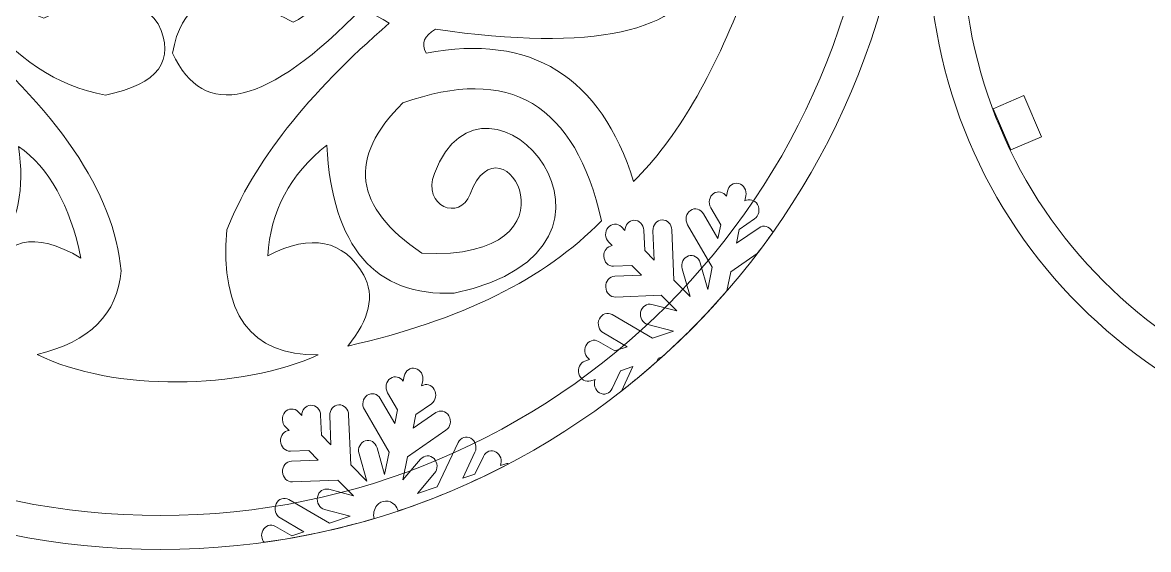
# Model space of a CAD drawing. Header units: centimetres. Extents: x -24.3 to 24.3, y -22.3 to 22.8.
# Drawn here: x -1.66 to 11.81, y -5.04 to 1.26 of the extents above; entities that cross this region are included whole.
import ezdxf

# ---------------------------------------------------------------- set-up
doc = ezdxf.new("R2010")
doc.units = ezdxf.units.CM
doc.header["$MEASUREMENT"] = 0
doc.layers.add('layer 1', color=7, linetype='Continuous')

msp = doc.modelspace()

# ---------------------------------------------------------------- linework, layer by layer
at = {"layer": 'layer 1', "color": 177, "lineweight": 9}
for points, knots in [([(-6.16028, 15.02328), (-6.15943, 13.64048), (-5.76325, 12.42849), (-4.97176, 11.38732), (-4.97176, 11.38732), (-7.4654, 9.72509), (-8.9696, 6.93679), (-8.9696, 3.92399), (-8.9696, 3.92399), (-8.9696, -1.02692), (-4.95587, -5.04069), (-0.00495, -5.04069), (-0.00495, -5.04069), (4.94596, -5.04069), (8.95971, -1.02692), (8.95971, 3.92399), (8.95971, 3.92399), (8.95971, 6.92999), (7.4622, 9.71301), (4.97835, 11.37633), (4.97835, 11.37633), (5.72903, 12.45539), (6.15039, 13.69564), (6.15039, 15.02328), (6.15039, 15.02328), (6.15039, 15.15792), (6.1456, 15.29142), (6.13707, 15.4239), (6.13707, 15.4239), (6.44925, 15.48254), (6.60705, 15.74447), (6.6104, 16.20979), (6.6104, 16.20979), (6.53053, 16.7691), (6.27929, 17.00114), (5.85665, 16.90599), (5.85665, 16.90599), (5.77733, 17.15291), (5.68296, 17.39304), (5.57444, 17.6253), (5.57444, 17.6253), (4.99047, 19.01835), (3.93725, 20.03807), (2.41481, 20.68443), (2.41481, 20.68443), (2.39448, 20.69312), (2.37405, 20.70164), (2.3536, 20.71014), (2.3536, 20.71014), (2.33407, 20.71823), (2.31441, 20.7262), (2.29473, 20.73418), (2.29473, 20.73418), (2.27788, 20.74098), (2.26111, 20.74796), (2.24417, 20.75462), (2.24417, 20.75462), (2.01211, 20.84684), (1.76967, 20.93079), (1.51676, 21.00643), (1.51676, 21.00643), (2.39052, 22.5482), (-1.98352, 22.839), (-1.35077, 21.05688), (-1.35077, 21.05688), (-1.51885, 21.00806), (-1.68248, 20.95566), (-1.84177, 20.89978), (-1.84177, 20.89978), (-2.46907, 20.70387), (-3.05327, 20.41032), (-3.57649, 20.03686), (-3.57649, 20.03686), (-4.36177, 19.49751), (-4.96925, 18.81532), (-5.39885, 17.99027), (-5.39885, 17.99027), (-5.5244, 17.76252), (-5.63624, 17.52615), (-5.7326, 17.28196), (-5.7326, 17.28196), (-6.18765, 17.24443), (-6.4042, 16.97364), (-6.38219, 16.46966), (-6.38219, 16.46966), (-6.40576, 16.11043), (-6.31859, 15.86087), (-6.12069, 15.72092), (-6.12069, 15.72092), (-6.14653, 15.4919), (-6.16028, 15.25922), (-6.16028, 15.02328)], [0, 0, 0, 0, 0.04166667, 0.04166667, 0.04166667, 0.04166667, 0.08333333, 0.08333333, 0.08333333, 0.08333333, 0.125, 0.125, 0.125, 0.125, 0.16666667, 0.16666667, 0.16666667, 0.16666667, 0.20833333, 0.20833333, 0.20833333, 0.20833333, 0.25, 0.25, 0.25, 0.25, 0.29166667, 0.29166667, 0.29166667, 0.29166667, 0.33333333, 0.33333333, 0.33333333, 0.33333333, 0.375, 0.375, 0.375, 0.375, 0.41666667, 0.41666667, 0.41666667, 0.41666667, 0.45833333, 0.45833333, 0.45833333, 0.45833333, 0.5, 0.5, 0.5, 0.5, 0.54166667, 0.54166667, 0.54166667, 0.54166667, 0.58333333, 0.58333333, 0.58333333, 0.58333333, 0.625, 0.625, 0.625, 0.625, 0.66666667, 0.66666667, 0.66666667, 0.66666667, 0.70833333, 0.70833333, 0.70833333, 0.70833333, 0.75, 0.75, 0.75, 0.75, 0.79166667, 0.79166667, 0.79166667, 0.79166667, 0.83333333, 0.83333333, 0.83333333, 0.83333333, 0.875, 0.875, 0.875, 0.875, 0.91666667, 0.91666667, 0.91666667, 0.91666667, 1, 1, 1, 1]), ([(15.33245, -3.92553), (18.73181, -3.92553), (21.48779, -1.16956), (21.48779, 2.2298), (21.48779, 2.2298), (21.48779, 3.55744), (21.06643, 4.79769), (20.31575, 5.87675), (20.31575, 5.87675), (22.7996, 7.54007), (24.29711, 10.32309), (24.29711, 13.3291), (24.29711, 13.3291), (24.29711, 18.28), (20.28336, 22.29378), (15.33245, 22.29378), (15.33245, 22.29378), (10.38153, 22.29378), (6.3678, 18.28), (6.3678, 13.3291), (6.3678, 13.3291), (6.3678, 10.31629), (7.872, 7.52799), (10.36564, 5.86576), (10.36564, 5.86576), (9.59133, 4.81004), (9.17712, 3.54308), (9.17712, 2.2298), (9.17712, 2.2298), (9.17712, -1.16956), (11.93309, -3.92553), (15.33245, -3.92553)], [0, 0, 0, 0, 0.11111111, 0.11111111, 0.11111111, 0.11111111, 0.22222222, 0.22222222, 0.22222222, 0.22222222, 0.33333333, 0.33333333, 0.33333333, 0.33333333, 0.44444444, 0.44444444, 0.44444444, 0.44444444, 0.55555556, 0.55555556, 0.55555556, 0.55555556, 0.66666667, 0.66666667, 0.66666667, 0.66666667, 0.77777778, 0.77777778, 0.77777778, 0.77777778, 1, 1, 1, 1]), ([(9.94824, 0.22422), (9.94824, 0.22422), (10.15803, -0.26612), (10.15803, -0.26612), (10.15803, -0.26612), (10.15803, -0.26612), (10.52578, -0.10879), (10.52578, -0.10879), (10.52578, -0.10879), (10.52578, -0.10879), (10.316, 0.38156), (10.316, 0.38156), (10.316, 0.38156), (10.316, 0.38156), (9.94824, 0.22422), (9.94824, 0.22422)], [0, 0, 0, 0, 0.2, 0.2, 0.2, 0.2, 0.4, 0.4, 0.4, 0.4, 0.6, 0.6, 0.6, 0.6, 1, 1, 1, 1]), ([(7.31387, -1.25376), (7.25364, -1.33873), (7.19163, -1.42232), (7.12856, -1.50507), (7.12856, -1.50507), (7.12856, -1.50507), (6.81125, -1.72347), (6.81125, -1.72347), (6.81125, -1.72347), (6.81125, -1.72347), (6.76569, -1.95159), (6.76569, -1.95159), (6.76569, -1.95159), (6.52429, -2.22953), (6.26588, -2.49225), (5.99241, -2.73859), (5.99241, -2.73859), (5.99241, -2.73859), (5.94604, -2.75419), (5.94604, -2.75419), (5.94604, -2.75419), (5.94604, -2.75419), (5.92527, -2.79817), (5.92527, -2.79817), (5.92527, -2.79817), (5.78855, -2.91889), (5.64829, -3.03569), (5.50435, -3.14801), (5.50435, -3.14801), (5.50435, -3.14801), (5.64205, -2.85645), (5.64205, -2.85645), (5.64205, -2.85645), (5.64205, -2.85645), (5.49509, -2.90591), (5.49509, -2.90591), (5.49509, -2.90591), (5.49509, -2.90591), (5.39483, -3.11817), (5.39483, -3.11817), (5.39483, -3.11817), (5.36633, -3.17847), (5.298, -3.20157), (5.24268, -3.16961), (5.24268, -3.16961), (5.1892, -3.13871), (5.16696, -3.06732), (5.19131, -3.00811), (5.19131, -3.00811), (5.19131, -3.00811), (5.13736, -3.02627), (5.13736, -3.02627), (5.13736, -3.02627), (5.07809, -3.0462), (5.01433, -3.00924), (4.99544, -2.94399), (4.99544, -2.94399), (4.97655, -2.87873), (5.00949, -2.80923), (5.06876, -2.78929), (5.06876, -2.78929), (5.06876, -2.78929), (5.12271, -2.77113), (5.12271, -2.77113), (5.12271, -2.77113), (5.07147, -2.73737), (5.05209, -2.66504), (5.07979, -2.60681), (5.07979, -2.60681), (5.10841, -2.54661), (5.17681, -2.52372), (5.23205, -2.55584), (5.23205, -2.55584), (5.23205, -2.55584), (5.42649, -2.66893), (5.42649, -2.66893), (5.42649, -2.66893), (5.42649, -2.66893), (5.57344, -2.61949), (5.57344, -2.61949), (5.57344, -2.61949), (5.57344, -2.61949), (5.28887, -2.45396), (5.28887, -2.45396), (5.28887, -2.45396), (5.23364, -2.42183), (5.21195, -2.34652), (5.24057, -2.28631), (5.24057, -2.28631), (5.26921, -2.22611), (5.33761, -2.20321), (5.39285, -2.23533), (5.39285, -2.23533), (5.39285, -2.23533), (5.87744, -2.5172), (5.87744, -2.5172), (5.87744, -2.5172), (5.87744, -2.5172), (6.12529, -2.43381), (6.12529, -2.43381), (6.12529, -2.43381), (6.12529, -2.43381), (5.81968, -2.35425), (5.81968, -2.35425), (5.81968, -2.35425), (5.75899, -2.33845), (5.72064, -2.27143), (5.73432, -2.20504), (5.73432, -2.20504), (5.748, -2.13865), (5.80865, -2.09739), (5.86935, -2.11319), (5.86935, -2.11319), (5.86935, -2.11319), (6.16496, -2.19016), (6.16496, -2.19016), (6.16496, -2.19016), (6.16496, -2.19016), (5.98011, -2.00311), (5.98011, -2.00311), (5.98011, -2.00311), (5.98011, -2.00311), (5.43491, -2.02475), (5.43491, -2.02475), (5.43491, -2.02475), (5.37276, -2.02721), (5.31964, -1.97361), (5.31665, -1.90543), (5.31665, -1.90543), (5.31365, -1.83721), (5.36189, -1.77959), (5.42404, -1.77712), (5.42404, -1.77712), (5.42404, -1.77712), (5.74423, -1.7644), (5.74423, -1.7644), (5.74423, -1.7644), (5.74423, -1.7644), (5.63017, -1.649), (5.63017, -1.649), (5.63017, -1.649), (5.63017, -1.649), (5.41139, -1.65768), (5.41139, -1.65768), (5.41139, -1.65768), (5.34925, -1.66015), (5.29613, -1.60653), (5.29315, -1.53833), (5.29315, -1.53833), (5.29025, -1.4724), (5.33527, -1.41633), (5.39444, -1.41047), (5.39444, -1.41047), (5.39444, -1.41047), (5.35257, -1.36811), (5.35257, -1.36811), (5.35257, -1.36811), (5.30657, -1.32156), (5.30321, -1.24291), (5.34511, -1.193), (5.34511, -1.193), (5.387, -1.14309), (5.45867, -1.14035), (5.50467, -1.18689), (5.50467, -1.18689), (5.50467, -1.18689), (5.54655, -1.22928), (5.54655, -1.22928), (5.54655, -1.22928), (5.54704, -1.16404), (5.59427, -1.1102), (5.65439, -1.108), (5.65439, -1.108), (5.71653, -1.10572), (5.76952, -1.15948), (5.77235, -1.22768), (5.77235, -1.22768), (5.77235, -1.22768), (5.78227, -1.46779), (5.78227, -1.46779), (5.78227, -1.46779), (5.78227, -1.46779), (5.89633, -1.5832), (5.89633, -1.5832), (5.89633, -1.5832), (5.89633, -1.5832), (5.88179, -1.23179), (5.88179, -1.23179), (5.88179, -1.23179), (5.87897, -1.16357), (5.92736, -1.10609), (5.98951, -1.10381), (5.98951, -1.10381), (6.05167, -1.10153), (6.10465, -1.15529), (6.10747, -1.22351), (6.10747, -1.22351), (6.10747, -1.22351), (6.13223, -1.82191), (6.13223, -1.82191), (6.13223, -1.82191), (6.13223, -1.82191), (6.32456, -2.01653), (6.32456, -2.01653), (6.32456, -2.01653), (6.32456, -2.01653), (6.2314, -1.68724), (6.2314, -1.68724), (6.2314, -1.68724), (6.21291, -1.62184), (6.24627, -1.5526), (6.30565, -1.53308), (6.30565, -1.53308), (6.36507, -1.51357), (6.42859, -1.551), (6.44709, -1.61637), (6.44709, -1.61637), (6.44709, -1.61637), (6.5372, -1.93488), (6.5372, -1.93488), (6.5372, -1.93488), (6.5372, -1.93488), (6.59055, -1.66769), (6.59055, -1.66769), (6.59055, -1.66769), (6.59055, -1.66769), (6.29521, -1.16036), (6.29521, -1.16036), (6.29521, -1.16036), (6.26155, -1.10252), (6.27677, -1.02581), (6.32909, -0.98957), (6.32909, -0.98957), (6.38141, -0.95335), (6.45153, -0.97095), (6.4852, -1.02879), (6.4852, -1.02879), (6.4852, -1.02879), (6.65864, -1.32672), (6.65864, -1.32672), (6.65864, -1.32672), (6.65864, -1.32672), (6.69156, -1.16185), (6.69156, -1.16185), (6.69156, -1.16185), (6.69156, -1.16185), (6.57307, -0.95829), (6.57307, -0.95829), (6.57307, -0.95829), (6.53941, -0.90048), (6.55461, -0.82376), (6.60695, -0.78752), (6.60695, -0.78752), (6.65752, -0.75249), (6.72479, -0.76779), (6.75961, -0.82113), (6.75961, -0.82113), (6.75961, -0.82113), (6.77171, -0.7606), (6.77171, -0.7606), (6.77171, -0.7606), (6.78499, -0.69411), (6.84537, -0.65241), (6.90616, -0.66777), (6.90616, -0.66777), (6.96695, -0.68313), (7.00568, -0.74988), (6.9924, -0.81637), (6.9924, -0.81637), (6.9924, -0.81637), (6.98031, -0.87689), (6.98031, -0.87689), (6.98031, -0.87689), (7.03208, -0.84544), (7.09868, -0.86395), (7.13109, -0.91995), (7.13109, -0.91995), (7.16461, -0.97788), (7.1492, -1.05455), (7.09679, -1.09063), (7.09679, -1.09063), (7.09679, -1.09063), (6.91227, -1.21763), (6.91227, -1.21763), (6.91227, -1.21763), (6.91227, -1.21763), (6.87935, -1.38249), (6.87935, -1.38249), (6.87935, -1.38249), (6.87935, -1.38249), (7.14943, -1.19661), (7.14943, -1.19661), (7.14943, -1.19661), (7.20183, -1.16053), (7.27191, -1.17836), (7.30544, -1.23629), (7.30544, -1.23629), (7.30872, -1.24195), (7.31151, -1.24779), (7.31387, -1.25376)], [0, 0, 0, 0, 0.01315789, 0.01315789, 0.01315789, 0.01315789, 0.02631579, 0.02631579, 0.02631579, 0.02631579, 0.03947368, 0.03947368, 0.03947368, 0.03947368, 0.05263158, 0.05263158, 0.05263158, 0.05263158, 0.06578947, 0.06578947, 0.06578947, 0.06578947, 0.07894737, 0.07894737, 0.07894737, 0.07894737, 0.09210526, 0.09210526, 0.09210526, 0.09210526, 0.10526316, 0.10526316, 0.10526316, 0.10526316, 0.11842105, 0.11842105, 0.11842105, 0.11842105, 0.13157895, 0.13157895, 0.13157895, 0.13157895, 0.14473684, 0.14473684, 0.14473684, 0.14473684, 0.15789474, 0.15789474, 0.15789474, 0.15789474, 0.17105263, 0.17105263, 0.17105263, 0.17105263, 0.18421053, 0.18421053, 0.18421053, 0.18421053, 0.19736842, 0.19736842, 0.19736842, 0.19736842, 0.21052632, 0.21052632, 0.21052632, 0.21052632, 0.22368421, 0.22368421, 0.22368421, 0.22368421, 0.23684211, 0.23684211, 0.23684211, 0.23684211, 0.25, 0.25, 0.25, 0.25, 0.26315789, 0.26315789, 0.26315789, 0.26315789, 0.27631579, 0.27631579, 0.27631579, 0.27631579, 0.28947368, 0.28947368, 0.28947368, 0.28947368, 0.30263158, 0.30263158, 0.30263158, 0.30263158, 0.31578947, 0.31578947, 0.31578947, 0.31578947, 0.32894737, 0.32894737, 0.32894737, 0.32894737, 0.34210526, 0.34210526, 0.34210526, 0.34210526, 0.35526316, 0.35526316, 0.35526316, 0.35526316, 0.36842105, 0.36842105, 0.36842105, 0.36842105, 0.38157895, 0.38157895, 0.38157895, 0.38157895, 0.39473684, 0.39473684, 0.39473684, 0.39473684, 0.40789474, 0.40789474, 0.40789474, 0.40789474, 0.42105263, 0.42105263, 0.42105263, 0.42105263, 0.43421053, 0.43421053, 0.43421053, 0.43421053, 0.44736842, 0.44736842, 0.44736842, 0.44736842, 0.46052632, 0.46052632, 0.46052632, 0.46052632, 0.47368421, 0.47368421, 0.47368421, 0.47368421, 0.48684211, 0.48684211, 0.48684211, 0.48684211, 0.5, 0.5, 0.5, 0.5, 0.51315789, 0.51315789, 0.51315789, 0.51315789, 0.52631579, 0.52631579, 0.52631579, 0.52631579, 0.53947368, 0.53947368, 0.53947368, 0.53947368, 0.55263158, 0.55263158, 0.55263158, 0.55263158, 0.56578947, 0.56578947, 0.56578947, 0.56578947, 0.57894737, 0.57894737, 0.57894737, 0.57894737, 0.59210526, 0.59210526, 0.59210526, 0.59210526, 0.60526316, 0.60526316, 0.60526316, 0.60526316, 0.61842105, 0.61842105, 0.61842105, 0.61842105, 0.63157895, 0.63157895, 0.63157895, 0.63157895, 0.64473684, 0.64473684, 0.64473684, 0.64473684, 0.65789474, 0.65789474, 0.65789474, 0.65789474, 0.67105263, 0.67105263, 0.67105263, 0.67105263, 0.68421053, 0.68421053, 0.68421053, 0.68421053, 0.69736842, 0.69736842, 0.69736842, 0.69736842, 0.71052632, 0.71052632, 0.71052632, 0.71052632, 0.72368421, 0.72368421, 0.72368421, 0.72368421, 0.73684211, 0.73684211, 0.73684211, 0.73684211, 0.75, 0.75, 0.75, 0.75, 0.76315789, 0.76315789, 0.76315789, 0.76315789, 0.77631579, 0.77631579, 0.77631579, 0.77631579, 0.78947368, 0.78947368, 0.78947368, 0.78947368, 0.80263158, 0.80263158, 0.80263158, 0.80263158, 0.81578947, 0.81578947, 0.81578947, 0.81578947, 0.82894737, 0.82894737, 0.82894737, 0.82894737, 0.84210526, 0.84210526, 0.84210526, 0.84210526, 0.85526316, 0.85526316, 0.85526316, 0.85526316, 0.86842105, 0.86842105, 0.86842105, 0.86842105, 0.88157895, 0.88157895, 0.88157895, 0.88157895, 0.89473684, 0.89473684, 0.89473684, 0.89473684, 0.90789474, 0.90789474, 0.90789474, 0.90789474, 0.92105263, 0.92105263, 0.92105263, 0.92105263, 0.93421053, 0.93421053, 0.93421053, 0.93421053, 0.94736842, 0.94736842, 0.94736842, 0.94736842, 0.96052632, 0.96052632, 0.96052632, 0.96052632, 0.97368421, 0.97368421, 0.97368421, 0.97368421, 1, 1, 1, 1]), ([(4.15943, -4.016), (3.73695, -4.23805), (3.29473, -4.42761), (2.83588, -4.5808), (2.83588, -4.5808), (2.82823, -4.55353), (2.81409, -4.528), (2.79357, -4.50723), (2.79357, -4.50723), (2.73227, -4.4452), (2.63707, -4.44884), (2.58125, -4.51532), (2.58125, -4.51532), (2.54492, -4.5586), (2.53413, -4.61795), (2.54791, -4.67123), (2.54791, -4.67123), (2.12153, -4.79765), (1.68188, -4.89319), (1.23159, -4.9554), (1.23159, -4.9554), (1.20145, -4.91775), (1.19356, -4.86228), (1.21567, -4.81581), (1.21567, -4.81581), (1.24429, -4.75561), (1.31269, -4.73272), (1.36793, -4.76484), (1.36793, -4.76484), (1.36793, -4.76484), (1.56237, -4.87793), (1.56237, -4.87793), (1.56237, -4.87793), (1.56237, -4.87793), (1.70932, -4.82849), (1.70932, -4.82849), (1.70932, -4.82849), (1.70932, -4.82849), (1.42475, -4.66296), (1.42475, -4.66296), (1.42475, -4.66296), (1.36952, -4.63083), (1.34783, -4.55552), (1.37645, -4.49531), (1.37645, -4.49531), (1.40509, -4.43511), (1.47349, -4.41221), (1.52873, -4.44433), (1.52873, -4.44433), (1.52873, -4.44433), (2.01332, -4.7262), (2.01332, -4.7262), (2.01332, -4.7262), (2.01332, -4.7262), (2.26117, -4.64281), (2.26117, -4.64281), (2.26117, -4.64281), (2.26117, -4.64281), (1.95556, -4.56325), (1.95556, -4.56325), (1.95556, -4.56325), (1.89487, -4.54745), (1.85652, -4.48043), (1.8702, -4.41404), (1.8702, -4.41404), (1.88388, -4.34765), (1.94453, -4.30639), (2.00523, -4.32219), (2.00523, -4.32219), (2.00523, -4.32219), (2.30084, -4.39916), (2.30084, -4.39916), (2.30084, -4.39916), (2.30084, -4.39916), (2.11599, -4.21211), (2.11599, -4.21211), (2.11599, -4.21211), (2.11599, -4.21211), (1.57079, -4.23375), (1.57079, -4.23375), (1.57079, -4.23375), (1.50864, -4.23621), (1.45552, -4.18261), (1.45253, -4.11443), (1.45253, -4.11443), (1.44953, -4.04621), (1.49777, -3.98859), (1.55992, -3.98612), (1.55992, -3.98612), (1.55992, -3.98612), (1.88011, -3.9734), (1.88011, -3.9734), (1.88011, -3.9734), (1.88011, -3.9734), (1.76605, -3.858), (1.76605, -3.858), (1.76605, -3.858), (1.76605, -3.858), (1.54727, -3.86668), (1.54727, -3.86668), (1.54727, -3.86668), (1.48513, -3.86915), (1.43201, -3.81553), (1.42903, -3.74733), (1.42903, -3.74733), (1.42613, -3.6814), (1.47115, -3.62533), (1.53032, -3.61947), (1.53032, -3.61947), (1.53032, -3.61947), (1.48845, -3.57711), (1.48845, -3.57711), (1.48845, -3.57711), (1.44245, -3.53056), (1.43909, -3.45191), (1.48099, -3.402), (1.48099, -3.402), (1.52288, -3.35209), (1.59455, -3.34935), (1.64055, -3.39589), (1.64055, -3.39589), (1.64055, -3.39589), (1.68243, -3.43828), (1.68243, -3.43828), (1.68243, -3.43828), (1.68292, -3.37304), (1.73015, -3.3192), (1.79027, -3.317), (1.79027, -3.317), (1.85241, -3.31472), (1.9054, -3.36848), (1.90823, -3.43668), (1.90823, -3.43668), (1.90823, -3.43668), (1.91815, -3.67679), (1.91815, -3.67679), (1.91815, -3.67679), (1.91815, -3.67679), (2.03221, -3.7922), (2.03221, -3.7922), (2.03221, -3.7922), (2.03221, -3.7922), (2.01767, -3.44079), (2.01767, -3.44079), (2.01767, -3.44079), (2.01485, -3.37257), (2.06324, -3.31509), (2.12539, -3.31281), (2.12539, -3.31281), (2.18755, -3.31053), (2.24053, -3.36429), (2.24335, -3.43251), (2.24335, -3.43251), (2.24335, -3.43251), (2.26811, -4.03091), (2.26811, -4.03091), (2.26811, -4.03091), (2.26811, -4.03091), (2.46044, -4.22553), (2.46044, -4.22553), (2.46044, -4.22553), (2.46044, -4.22553), (2.36728, -3.89624), (2.36728, -3.89624), (2.36728, -3.89624), (2.34879, -3.83084), (2.38215, -3.7616), (2.44153, -3.74208), (2.44153, -3.74208), (2.50095, -3.72257), (2.56447, -3.76), (2.58297, -3.82537), (2.58297, -3.82537), (2.58297, -3.82537), (2.67308, -4.14388), (2.67308, -4.14388), (2.67308, -4.14388), (2.67308, -4.14388), (2.72643, -3.87669), (2.72643, -3.87669), (2.72643, -3.87669), (2.72643, -3.87669), (2.43109, -3.36936), (2.43109, -3.36936), (2.43109, -3.36936), (2.39743, -3.31152), (2.41265, -3.23481), (2.46497, -3.19857), (2.46497, -3.19857), (2.51729, -3.16235), (2.58741, -3.17995), (2.62108, -3.23779), (2.62108, -3.23779), (2.62108, -3.23779), (2.79452, -3.53572), (2.79452, -3.53572), (2.79452, -3.53572), (2.79452, -3.53572), (2.82744, -3.37085), (2.82744, -3.37085), (2.82744, -3.37085), (2.82744, -3.37085), (2.70895, -3.16729), (2.70895, -3.16729), (2.70895, -3.16729), (2.67529, -3.10948), (2.69049, -3.03276), (2.74283, -2.99652), (2.74283, -2.99652), (2.7934, -2.96149), (2.86067, -2.97679), (2.89549, -3.03013), (2.89549, -3.03013), (2.89549, -3.03013), (2.90759, -2.9696), (2.90759, -2.9696), (2.90759, -2.9696), (2.92087, -2.90311), (2.98125, -2.86141), (3.04204, -2.87677), (3.04204, -2.87677), (3.10283, -2.89213), (3.14156, -2.95888), (3.12828, -3.02537), (3.12828, -3.02537), (3.12828, -3.02537), (3.11619, -3.08589), (3.11619, -3.08589), (3.11619, -3.08589), (3.16796, -3.05444), (3.23456, -3.07295), (3.26697, -3.12895), (3.26697, -3.12895), (3.30049, -3.18688), (3.28508, -3.26355), (3.23267, -3.29963), (3.23267, -3.29963), (3.23267, -3.29963), (3.04815, -3.42663), (3.04815, -3.42663), (3.04815, -3.42663), (3.04815, -3.42663), (3.01523, -3.59149), (3.01523, -3.59149), (3.01523, -3.59149), (3.01523, -3.59149), (3.28531, -3.40561), (3.28531, -3.40561), (3.28531, -3.40561), (3.33771, -3.36953), (3.40779, -3.38736), (3.44132, -3.44529), (3.44132, -3.44529), (3.47483, -3.5032), (3.45941, -3.57987), (3.407, -3.61595), (3.407, -3.61595), (3.407, -3.61595), (2.94713, -3.93247), (2.94713, -3.93247), (2.94713, -3.93247), (2.94713, -3.93247), (2.89161, -4.21049), (2.89161, -4.21049), (2.89161, -4.21049), (2.89161, -4.21049), (3.10409, -3.96076), (3.10409, -3.96076), (3.10409, -3.96076), (3.14629, -3.91116), (3.218, -3.90895), (3.26371, -3.95581), (3.26371, -3.95581), (3.30944, -4.00269), (3.31231, -4.08137), (3.27012, -4.13096), (3.27012, -4.13096), (3.27012, -4.13096), (3.06461, -4.37249), (3.06461, -4.37249), (3.06461, -4.37249), (3.06461, -4.37249), (3.3028, -4.29236), (3.3028, -4.29236), (3.3028, -4.29236), (3.3028, -4.29236), (3.55268, -3.76337), (3.55268, -3.76337), (3.55268, -3.76337), (3.58116, -3.70308), (3.64951, -3.67997), (3.70481, -3.71192), (3.70481, -3.71192), (3.76013, -3.74389), (3.78201, -3.81913), (3.75353, -3.87943), (3.75353, -3.87943), (3.75353, -3.87943), (3.6068, -4.19008), (3.6068, -4.19008), (3.6068, -4.19008), (3.6068, -4.19008), (3.75379, -4.14063), (3.75379, -4.14063), (3.75379, -4.14063), (3.75379, -4.14063), (3.85404, -3.92839), (3.85404, -3.92839), (3.85404, -3.92839), (3.88252, -3.86809), (3.95085, -3.84499), (4.00617, -3.87696), (4.00617, -3.87696), (4.05965, -3.90785), (4.08189, -3.97923), (4.05753, -4.03843), (4.05753, -4.03843), (4.05753, -4.03843), (4.11148, -4.02028), (4.11148, -4.02028), (4.11148, -4.02028), (4.12745, -4.01491), (4.14376, -4.01367), (4.15943, -4.016)], [0, 0, 0, 0, 0.01219512, 0.01219512, 0.01219512, 0.01219512, 0.02439024, 0.02439024, 0.02439024, 0.02439024, 0.03658537, 0.03658537, 0.03658537, 0.03658537, 0.04878049, 0.04878049, 0.04878049, 0.04878049, 0.06097561, 0.06097561, 0.06097561, 0.06097561, 0.07317073, 0.07317073, 0.07317073, 0.07317073, 0.08536585, 0.08536585, 0.08536585, 0.08536585, 0.09756098, 0.09756098, 0.09756098, 0.09756098, 0.1097561, 0.1097561, 0.1097561, 0.1097561, 0.12195122, 0.12195122, 0.12195122, 0.12195122, 0.13414634, 0.13414634, 0.13414634, 0.13414634, 0.14634146, 0.14634146, 0.14634146, 0.14634146, 0.15853659, 0.15853659, 0.15853659, 0.15853659, 0.17073171, 0.17073171, 0.17073171, 0.17073171, 0.18292683, 0.18292683, 0.18292683, 0.18292683, 0.19512195, 0.19512195, 0.19512195, 0.19512195, 0.20731707, 0.20731707, 0.20731707, 0.20731707, 0.2195122, 0.2195122, 0.2195122, 0.2195122, 0.23170732, 0.23170732, 0.23170732, 0.23170732, 0.24390244, 0.24390244, 0.24390244, 0.24390244, 0.25609756, 0.25609756, 0.25609756, 0.25609756, 0.26829268, 0.26829268, 0.26829268, 0.26829268, 0.2804878, 0.2804878, 0.2804878, 0.2804878, 0.29268293, 0.29268293, 0.29268293, 0.29268293, 0.30487805, 0.30487805, 0.30487805, 0.30487805, 0.31707317, 0.31707317, 0.31707317, 0.31707317, 0.32926829, 0.32926829, 0.32926829, 0.32926829, 0.34146341, 0.34146341, 0.34146341, 0.34146341, 0.35365854, 0.35365854, 0.35365854, 0.35365854, 0.36585366, 0.36585366, 0.36585366, 0.36585366, 0.37804878, 0.37804878, 0.37804878, 0.37804878, 0.3902439, 0.3902439, 0.3902439, 0.3902439, 0.40243902, 0.40243902, 0.40243902, 0.40243902, 0.41463415, 0.41463415, 0.41463415, 0.41463415, 0.42682927, 0.42682927, 0.42682927, 0.42682927, 0.43902439, 0.43902439, 0.43902439, 0.43902439, 0.45121951, 0.45121951, 0.45121951, 0.45121951, 0.46341463, 0.46341463, 0.46341463, 0.46341463, 0.47560976, 0.47560976, 0.47560976, 0.47560976, 0.48780488, 0.48780488, 0.48780488, 0.48780488, 0.5, 0.5, 0.5, 0.5, 0.51219512, 0.51219512, 0.51219512, 0.51219512, 0.52439024, 0.52439024, 0.52439024, 0.52439024, 0.53658537, 0.53658537, 0.53658537, 0.53658537, 0.54878049, 0.54878049, 0.54878049, 0.54878049, 0.56097561, 0.56097561, 0.56097561, 0.56097561, 0.57317073, 0.57317073, 0.57317073, 0.57317073, 0.58536585, 0.58536585, 0.58536585, 0.58536585, 0.59756098, 0.59756098, 0.59756098, 0.59756098, 0.6097561, 0.6097561, 0.6097561, 0.6097561, 0.62195122, 0.62195122, 0.62195122, 0.62195122, 0.63414634, 0.63414634, 0.63414634, 0.63414634, 0.64634146, 0.64634146, 0.64634146, 0.64634146, 0.65853659, 0.65853659, 0.65853659, 0.65853659, 0.67073171, 0.67073171, 0.67073171, 0.67073171, 0.68292683, 0.68292683, 0.68292683, 0.68292683, 0.69512195, 0.69512195, 0.69512195, 0.69512195, 0.70731707, 0.70731707, 0.70731707, 0.70731707, 0.7195122, 0.7195122, 0.7195122, 0.7195122, 0.73170732, 0.73170732, 0.73170732, 0.73170732, 0.74390244, 0.74390244, 0.74390244, 0.74390244, 0.75609756, 0.75609756, 0.75609756, 0.75609756, 0.76829268, 0.76829268, 0.76829268, 0.76829268, 0.7804878, 0.7804878, 0.7804878, 0.7804878, 0.79268293, 0.79268293, 0.79268293, 0.79268293, 0.80487805, 0.80487805, 0.80487805, 0.80487805, 0.81707317, 0.81707317, 0.81707317, 0.81707317, 0.82926829, 0.82926829, 0.82926829, 0.82926829, 0.84146341, 0.84146341, 0.84146341, 0.84146341, 0.85365854, 0.85365854, 0.85365854, 0.85365854, 0.86585366, 0.86585366, 0.86585366, 0.86585366, 0.87804878, 0.87804878, 0.87804878, 0.87804878, 0.8902439, 0.8902439, 0.8902439, 0.8902439, 0.90243902, 0.90243902, 0.90243902, 0.90243902, 0.91463415, 0.91463415, 0.91463415, 0.91463415, 0.92682927, 0.92682927, 0.92682927, 0.92682927, 0.93902439, 0.93902439, 0.93902439, 0.93902439, 0.95121951, 0.95121951, 0.95121951, 0.95121951, 0.96341463, 0.96341463, 0.96341463, 0.96341463, 0.97560976, 0.97560976, 0.97560976, 0.97560976, 1, 1, 1, 1])]:
    msp.add_open_spline(points, degree=3, knots=knots, dxfattribs=at)
at = {"layer": 'layer 1', "color": 250, "lineweight": 9}
for points, knots in [([(19.87161, 5.75939), (19.84127, 5.80179), (19.82496, 5.85263), (19.82496, 5.90477), (19.82496, 5.90477), (19.82496, 5.98972), (19.86811, 6.06887), (19.93888, 6.11449), (19.93888, 6.11449), (22.31555, 7.63479), (23.89177, 10.29768), (23.89177, 13.32911), (23.89177, 13.32911), (23.89177, 18.0563), (20.05964, 21.88843), (15.33245, 21.88843), (15.33245, 21.88843), (10.60527, 21.88843), (6.77313, 18.0563), (6.77313, 13.32911), (6.77313, 13.32911), (6.77313, 10.2982), (8.34883, 7.63571), (10.7254, 6.11488), (10.7254, 6.11488), (10.79677, 6.06887), (10.83991, 5.98972), (10.83991, 5.90477), (10.83991, 5.90477), (10.83991, 5.85263), (10.8236, 5.80179), (10.79327, 5.75936), (10.79327, 5.75936), (10.03455, 4.78511), (9.58245, 3.56031), (9.58245, 2.2298), (9.58245, 2.2298), (9.58245, -0.94584), (12.15681, -3.5202), (15.33245, -3.5202), (15.33245, -3.5202), (18.50809, -3.5202), (21.08245, -0.94584), (21.08245, 2.2298), (21.08245, 2.2298), (21.08245, 3.56032), (20.63035, 4.78513), (19.87161, 5.75939)], [0, 0, 0, 0, 0.07692308, 0.07692308, 0.07692308, 0.07692308, 0.15384615, 0.15384615, 0.15384615, 0.15384615, 0.23076923, 0.23076923, 0.23076923, 0.23076923, 0.30769231, 0.30769231, 0.30769231, 0.30769231, 0.38461538, 0.38461538, 0.38461538, 0.38461538, 0.46153846, 0.46153846, 0.46153846, 0.46153846, 0.53846154, 0.53846154, 0.53846154, 0.53846154, 0.61538462, 0.61538462, 0.61538462, 0.61538462, 0.69230769, 0.69230769, 0.69230769, 0.69230769, 0.76923077, 0.76923077, 0.76923077, 0.76923077, 0.84615385, 0.84615385, 0.84615385, 0.84615385, 1, 1, 1, 1]), ([(4.53421, 11.49369), (4.50387, 11.45129), (4.48756, 11.40045), (4.48756, 11.34831), (4.48756, 11.34831), (4.48756, 11.26336), (4.53071, 11.18421), (4.60148, 11.13859), (4.60148, 11.13859), (6.97815, 9.61829), (8.55437, 6.9554), (8.55437, 3.92397), (8.55437, 3.92397), (8.55437, -0.80321), (4.72224, -4.63535), (-0.00495, -4.63535), (-0.00495, -4.63535), (-4.73213, -4.63535), (-8.56427, -0.80321), (-8.56427, 3.92397), (-8.56427, 3.92397), (-8.56427, 6.95488), (-6.98857, 9.61737), (-4.612, 11.1382), (-4.612, 11.1382), (-4.54063, 11.18421), (-4.49749, 11.26336), (-4.49749, 11.34831), (-4.49749, 11.34831), (-4.49749, 11.40045), (-4.5138, 11.45129), (-4.54413, 11.49372), (-4.54413, 11.49372), (-5.30285, 12.46797), (-5.75495, 13.69277), (-5.75495, 15.02328), (-5.75495, 15.02328), (-5.75495, 18.19892), (-3.18059, 20.77328), (-0.00495, 20.77328), (-0.00495, 20.77328), (3.17069, 20.77328), (5.74505, 18.19892), (5.74505, 15.02328), (5.74505, 15.02328), (5.74505, 13.69276), (5.29295, 12.46795), (4.53421, 11.49369)], [0, 0, 0, 0, 0.07692308, 0.07692308, 0.07692308, 0.07692308, 0.15384615, 0.15384615, 0.15384615, 0.15384615, 0.23076923, 0.23076923, 0.23076923, 0.23076923, 0.30769231, 0.30769231, 0.30769231, 0.30769231, 0.38461538, 0.38461538, 0.38461538, 0.38461538, 0.46153846, 0.46153846, 0.46153846, 0.46153846, 0.53846154, 0.53846154, 0.53846154, 0.53846154, 0.61538462, 0.61538462, 0.61538462, 0.61538462, 0.69230769, 0.69230769, 0.69230769, 0.69230769, 0.76923077, 0.76923077, 0.76923077, 0.76923077, 0.84615385, 0.84615385, 0.84615385, 0.84615385, 1, 1, 1, 1]), ([(1.85833, 1.53525), (0.51312, 2.04689), (-0.01115, 2.73028), (0.28551, 3.58538), (0.28551, 3.58538), (0.18353, 3.70925), (0.02053, 3.72944), (-0.20345, 3.64598), (-0.20345, 3.64598), (0.14129, 2.68232), (-0.35827, 1.99568), (-1.70212, 1.58604), (-1.70212, 1.58604), (-1.66806, 1.46409), (-1.56758, 1.37072), (-1.40069, 1.30596), (-1.40069, 1.30596), (-0.75438, 1.6359), (-0.29899, 1.61415), (-0.0345, 1.24071), (-0.0345, 1.24071), (0.17912, 0.80303), (-0.03079, 0.51849), (-0.66421, 0.3871), (-0.66421, 0.3871), (-1.24681, 0.49642), (-1.74636, 0.82725), (-2.16288, 1.37958), (-2.16288, 1.37958), (-2.39192, 1.30393), (-2.50644, 1.26611), (-2.50644, 1.26611), (-2.50644, 1.26611), (-1.23373, 0.21591), (-0.55761, -0.77708), (-0.47807, -1.71291), (-0.47807, -1.71291), (-0.51689, -2.22597), (-0.85112, -2.55843), (-1.48074, -2.71029), (-1.48074, -2.71029), (-0.5623, -3.16501), (0.95593, -3.13057), (1.87857, -2.71639), (1.87857, -2.71639), (1.07002, -2.72392), (0.70598, -2.22611), (0.78642, -1.22296), (0.78642, -1.22296), (1.10308, -0.42121), (1.75074, 0.40215), (2.7294, 1.24708), (2.7294, 1.24708), (2.51566, 1.3693), (2.40878, 1.43042), (2.40878, 1.43042), (2.40878, 1.43042), (1.26318, 0.25628), (0.5066, 0.07612), (0.13903, 0.88994), (0.13903, 0.88994), (0.23729, 1.46264), (0.57173, 1.65918), (1.14235, 1.47956), (1.14235, 1.47956), (1.30399, 1.399), (1.45036, 1.32511), (1.58144, 1.25788), (1.58144, 1.25788), (1.75519, 1.35126), (1.84749, 1.44372), (1.85833, 1.53525)], [0, 0, 0, 0, 0.05263158, 0.05263158, 0.05263158, 0.05263158, 0.10526316, 0.10526316, 0.10526316, 0.10526316, 0.15789474, 0.15789474, 0.15789474, 0.15789474, 0.21052632, 0.21052632, 0.21052632, 0.21052632, 0.26315789, 0.26315789, 0.26315789, 0.26315789, 0.31578947, 0.31578947, 0.31578947, 0.31578947, 0.36842105, 0.36842105, 0.36842105, 0.36842105, 0.42105263, 0.42105263, 0.42105263, 0.42105263, 0.47368421, 0.47368421, 0.47368421, 0.47368421, 0.52631579, 0.52631579, 0.52631579, 0.52631579, 0.57894737, 0.57894737, 0.57894737, 0.57894737, 0.63157895, 0.63157895, 0.63157895, 0.63157895, 0.68421053, 0.68421053, 0.68421053, 0.68421053, 0.73684211, 0.73684211, 0.73684211, 0.73684211, 0.78947368, 0.78947368, 0.78947368, 0.78947368, 0.84210526, 0.84210526, 0.84210526, 0.84210526, 0.89473684, 0.89473684, 0.89473684, 0.89473684, 1, 1, 1, 1]), ([(3.16818, 0.89087), (3.10659, 1.0046), (3.1445, 1.09893), (3.28193, 1.17382), (3.28193, 1.17382), (5.17325, 0.90426), (6.23888, 1.13399), (6.47884, 1.86299), (6.47884, 1.86299), (6.63579, 1.69985), (6.8039, 1.62021), (6.98318, 1.62411), (6.98318, 1.62411), (6.60684, 0.62153), (6.16258, -0.13466), (5.65039, -0.64446), (5.65039, -0.64446), (5.25597, 0.61274), (4.42856, 1.12451), (3.16818, 0.89087)], [0, 0, 0, 0, 0.16666667, 0.16666667, 0.16666667, 0.16666667, 0.33333333, 0.33333333, 0.33333333, 0.33333333, 0.5, 0.5, 0.5, 0.5, 0.66666667, 0.66666667, 0.66666667, 0.66666667, 1, 1, 1, 1]), ([(2.23253, -2.61003), (3.58664, -2.30541), (4.59727, -1.80634), (5.26442, -1.11281), (5.26442, -1.11281), (4.95556, 0.28319), (4.16498, 0.75203), (2.8927, 0.29372), (2.8927, 0.29372), (2.22679, -0.35675), (2.30262, -0.95493), (3.12016, -1.50079), (3.12016, -1.50079), (5.11726, -1.60622), (4.07618, 0.23026), (3.695, -0.79447), (3.695, -0.79447), (3.57354, -1.12099), (3.11934, -0.942), (3.26854, -0.54797), (3.26854, -0.54797), (3.88315, 1.07531), (6.06312, -1.43371), (3.5054, -1.97785), (3.5054, -1.97785), (2.55732, -2.01823), (2.04941, -1.42848), (1.98169, -0.2086), (1.98169, -0.2086), (1.5414, -0.56135), (1.30673, -1.00212), (1.27768, -1.53091), (1.27768, -1.53091), (1.79925, -1.26317), (2.18125, -1.34015), (2.42369, -1.76184), (2.42369, -1.76184), (2.55741, -2.00928), (2.49369, -2.29201), (2.23253, -2.61003)], [0, 0, 0, 0, 0.09090909, 0.09090909, 0.09090909, 0.09090909, 0.18181818, 0.18181818, 0.18181818, 0.18181818, 0.27272727, 0.27272727, 0.27272727, 0.27272727, 0.36363636, 0.36363636, 0.36363636, 0.36363636, 0.45454545, 0.45454545, 0.45454545, 0.45454545, 0.54545455, 0.54545455, 0.54545455, 0.54545455, 0.63636364, 0.63636364, 0.63636364, 0.63636364, 0.72727273, 0.72727273, 0.72727273, 0.72727273, 0.81818182, 0.81818182, 0.81818182, 0.81818182, 1, 1, 1, 1]), ([(-1.70294, -0.22489), (-1.33604, -0.48293), (-1.08763, -0.92771), (-0.9577, -1.55919), (-0.9577, -1.55919), (-1.51366, -1.22861), (-1.88981, -1.31841), (-2.08615, -1.82859), (-2.08615, -1.82859), (-2.16153, -2.0889), (-2.08418, -2.34052), (-1.85407, -2.58347), (-1.85407, -2.58347), (-3.32694, -2.29254), (-4.34171, -1.78756), (-4.89837, -1.06855), (-4.89837, -1.06855), (-4.6274, 0.26989), (-3.92928, 0.74149), (-2.80401, 0.34624), (-2.80401, 0.34624), (-1.11364, -0.81053), (-3.4301, -2.55425), (-3.90848, -0.7571), (-3.90848, -0.7571), (-3.84525, -0.41786), (-3.69761, -0.345), (-3.46555, -0.53851), (-3.46555, -0.53851), (-3.48937, -0.83583), (-3.37557, -0.97901), (-3.1241, -0.96803), (-3.1241, -0.96803), (-2.70916, -0.75419), (-2.76172, -0.46865), (-3.33235, -0.07627), (-3.33235, -0.07627), (-4.59357, 0.34452), (-4.86273, -1.79541), (-3.14207, -1.95529), (-3.14207, -1.95529), (-2.03069, -1.82521), (-1.55098, -1.24842), (-1.70294, -0.22489)], [0, 0, 0, 0, 0.08333333, 0.08333333, 0.08333333, 0.08333333, 0.16666667, 0.16666667, 0.16666667, 0.16666667, 0.25, 0.25, 0.25, 0.25, 0.33333333, 0.33333333, 0.33333333, 0.33333333, 0.41666667, 0.41666667, 0.41666667, 0.41666667, 0.5, 0.5, 0.5, 0.5, 0.58333333, 0.58333333, 0.58333333, 0.58333333, 0.66666667, 0.66666667, 0.66666667, 0.66666667, 0.75, 0.75, 0.75, 0.75, 0.83333333, 0.83333333, 0.83333333, 0.83333333, 1, 1, 1, 1])]:
    msp.add_open_spline(points, degree=3, knots=knots, dxfattribs=at)

doc.saveas('drawing.dxf')
